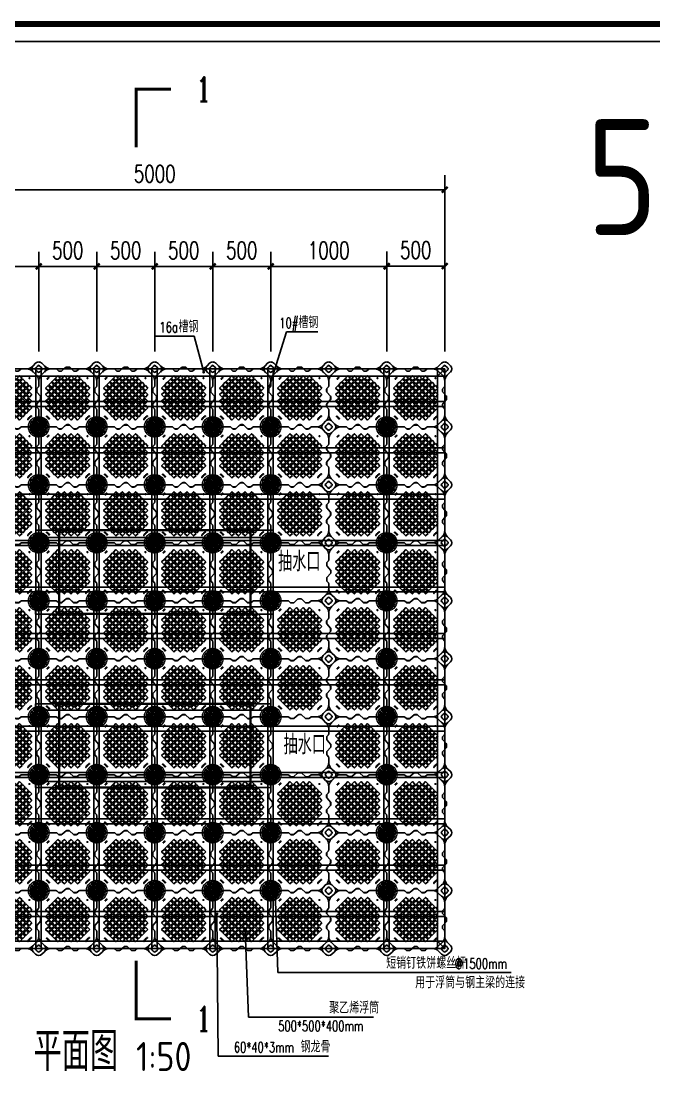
# Model space of a CAD drawing. Extents: x 120685 to 139536, y 100334 to 144511.
# Drawn here: x 124447 to 129902, y 135422 to 144511 of the extents above; entities that cross this region are included whole.
import ezdxf

# ---------------------------------------------------------------- set-up
doc = ezdxf.new("R2010")
doc.units = 0
doc.header["$LTSCALE"] = 1000
doc.header["$MEASUREMENT"] = 0
for name, color, linetype in [('DIM_LEAD', 3, 'Continuous'), ('DIM_SYMB', 3, 'Continuous'), ('PUB_DIM', 3, 'Continuous'), ('PUB_TEXT', 7, 'Continuous'), ('W-FLOAT_BOWL浮筒', 253, 'Continuous'), ('W-STEEL_FRAME钢架', 3, 'Continuous'), ('短销钉', 253, 'Continuous')]:
    doc.layers.add(name, color=color, linetype=linetype)
doc.styles.add('_TCH_DIM', font='SIMPLEX', dxfattribs={"bigfont": 'GBCBIG'})
doc.styles.add('_TCH_DIM_T3', font='SIMPLEX', dxfattribs={"width": 0.705882, "bigfont": 'GBCBIG'})
doc.styles.add('_TCH_LABEL', font='COMPLEX', dxfattribs={"bigfont": 'GBCBIG'})
doc.styles.get("Standard").update_dxf_attribs({"font": 'gbenor.shx', "bigfont": 'gbcbig.shx'})
doc.dimstyles.new('_TCH_ARCH&&50', dxfattribs={"dimtxt": 148.75, "dimasz": 50, "dimexe": 125, "dimexo": 150, "dimgap": 63.125, "dimtad": 1, "dimdec": 0, "dimzin": 0, "dimdsep": 46, "dimtxsty": '_TCH_DIM_T3', "dimblk": 'ARCHTICK', "dimcen": 0.09, "dimclrt": 7, "dimazin": 2, "dimtfac": 1, "dimtdec": 0, "dimtix": 1, "dimtmove": 2, "dimatfit": 3, "dimfxl": 0, "dimtolj": 1, "dimtzin": 0, "dimarcsym": 0})

# ---------------------------------------------------------------- blocks, each defined once
blk = doc.blocks.new('*U11')
at = {"layer": 'W-STEEL_FRAME钢架', "color": 1}
blk.add_lwpolyline([(-2497.7, -21.5), (2502.3, -21.5), (2502.3, 21.5), (-2497.7, 21.5)], close=True, dxfattribs=at)
blk = doc.blocks.new('*U12')
at = {"color": 0, "linetype": 'ByBlock', "lineweight": -2, "transparency": 16777216}
for p in [(0, 0), (0, -400), (0, -800), (0, -1200), (0, -1600), (0, -2000), (0, -2400), (0, -2800), (0, -3200), (0, -3600), (0, -4000), (0, -4400)]:
    blk.add_blockref('*U11', p, dxfattribs=at)
blk = doc.blocks.new('dsm2')
at = {"color": 251, "lineweight": 5}
for p, q in [((-77.5, 0.3), (-0.3, 77.5)), ((-76.4, -12.8), (12.8, 76.4)), ((-58.2, -51.2), (51.2, 58.2)), ((-51.2, -58.2), (58.2, 51.2)), ((-12.8, -76.4), (76.4, 12.8)), ((0.3, -77.5), (77.5, -0.3))]:
    blk.add_line(p, q, dxfattribs=at)
for centre, radius in [((0, 0), 89), ((-71.8, 14.5), 2.5), ((-65.4, 20.9), 2.5), ((-64, 32.2), 2.5), ((-59, 27.2), 2.5), ((-57.6, 38.5), 2.5), ((-56.2, -1.1), 2.5), ((-52.7, 33.6), 2.5), ((-51.3, 44.9), 2.5), ((-49.9, 5.3), 2.5), ((-46.3, 40), 2.5), ((-44.9, 51.3), 2.5), ((-44.9, 0.4), 2.5), ((-43.5, 11.7), 2.5), ((-40, 46.3), 2.5), ((-38.5, 57.6), 2.5), ((-38.5, 6.7), 2.5), ((-37.1, 18), 2.5), ((-33.6, 52.7), 2.5), ((-32.2, 64), 2.5), ((-32.2, 13.1), 2.5), ((-30.8, 24.4), 2.5), ((-27.2, 59), 2.5), ((-25.8, 19.4), 2.5), ((-24.4, 30.8), 2.5), ((-22.3, 3.2), 2.5), ((-20.9, 65.4), 2.5), ((-19.4, 25.8), 2.5), ((-18, 37.1), 2.5), ((-17.3, -1.8), 2.5), ((-15.9, 9.5), 2.5), ((-14.5, 71.8), 2.5), ((-13.1, 32.2), 2.5), ((-11.7, 43.5), 2.5), ((-11, 4.6), 2.5), ((-9.5, 15.9), 2.5), ((-6.7, 38.5), 2.5), ((-4.6, 11), 2.5), ((0, 45), 6), ((-3.2, 22.3), 2.5), ((1.1, 56.2), 2.5), ((1.8, 17.3), 2.5), ((3.2, 28.6), 2.5), ((6, 51.3), 2.5), ((7.4, 62.6), 2.5), ((8.1, 23.7), 2.5), ((9.5, 35), 2.5), ((12.4, 57.6), 2.5), ((13.8, 68.9), 2.5), ((14.5, 30.1), 2.5), ((15.9, 41.4), 2.5), ((17.3, 1.8), 2.5), ((18.7, 64), 2.5), ((20.9, 36.4), 2.5), ((22.3, 47.7), 2.5), ((23.7, 8.1), 2.5), ((27.2, 42.8), 2.5), ((28.6, 54.1), 2.5), ((28.6, 3.2), 2.5), ((30.1, 14.5), 2.5), ((33.6, 49.1), 2.5), ((35, 60.5), 2.5), ((35, 9.5), 2.5), ((36.4, 20.9), 2.5), ((40, 55.5), 2.5), ((41.4, 15.9), 2.5), ((42.8, 27.2), 2.5), ((44.9, -0.4), 2.5), ((47.7, 22.3), 2.5), ((49.1, 33.6), 2.5), ((51.3, 6), 2.5), ((54.1, 28.6), 2.5), ((55.5, 40), 2.5), ((56.2, 1.1), 2.5), ((57.6, 12.4), 2.5), ((60.5, 35), 2.5), ((62.6, 7.4), 2.5), ((64, 18.7), 2.5), ((68.9, 13.8), 2.5), ((-68.9, -13.8), 2.5), ((-64, -18.7), 2.5), ((-62.6, -7.4), 2.5), ((-60.5, -35), 2.5), ((-57.6, -12.4), 2.5), ((-55.5, -40), 2.5), ((-54.1, -28.6), 2.5), ((-51.3, -6), 2.5), ((-49.1, -33.6), 2.5), ((-47.7, -22.3), 2.5), ((-42.8, -27.2), 2.5), ((-41.4, -15.9), 2.5), ((-40, -55.5), 2.5), ((-36.4, -20.9), 2.5), ((-35, -9.5), 2.5), ((-35, -60.5), 2.5), ((-33.6, -49.1), 2.5), ((-30.1, -14.5), 2.5), ((-28.6, -3.2), 2.5), ((-28.6, -54.1), 2.5), ((-27.2, -42.8), 2.5), ((-23.7, -8.1), 2.5), ((-22.3, -47.7), 2.5), ((-20.9, -36.4), 2.5), ((-18.7, -64), 2.5), ((-15.9, -41.4), 2.5), ((-14.5, -30.1), 2.5), ((-13.8, -68.9), 2.5), ((-12.4, -57.6), 2.5), ((-9.5, -35), 2.5), ((-8.1, -23.7), 2.5), ((-7.4, -62.6), 2.5), ((-6, -51.3), 2.5), ((0, -45), 6), ((-3.2, -28.6), 2.5), ((-1.8, -17.3), 2.5), ((-1.1, -56.2), 2.5), ((3.2, -22.3), 2.5), ((4.6, -11), 2.5), ((6.7, -38.5), 2.5), ((9.5, -15.9), 2.5), ((11, -4.6), 2.5), ((11.7, -43.5), 2.5), ((13.1, -32.2), 2.5), ((14.5, -71.8), 2.5), ((15.9, -9.5), 2.5), ((18, -37.1), 2.5), ((19.4, -25.8), 2.5), ((20.9, -65.4), 2.5), ((22.3, -3.2), 2.5), ((24.4, -30.8), 2.5), ((25.8, -19.4), 2.5), ((27.2, -59), 2.5), ((30.8, -24.4), 2.5), ((32.2, -13.1), 2.5), ((32.2, -64), 2.5), ((33.6, -52.7), 2.5), ((37.1, -18), 2.5), ((38.5, -6.7), 2.5), ((38.5, -57.6), 2.5), ((40, -46.3), 2.5), ((43.5, -11.7), 2.5), ((44.9, -51.3), 2.5), ((46.3, -40), 2.5), ((49.9, -5.3), 2.5), ((51.3, -44.9), 2.5), ((52.7, -33.6), 2.5), ((57.6, -38.5), 2.5), ((59, -27.2), 2.5), ((64, -32.2), 2.5), ((65.4, -20.9), 2.5), ((71.8, -14.5), 2.5)]:
    blk.add_circle(centre, radius, dxfattribs=at)
for centre, radius, start, end in [((0, 0), 77.5, 90.20868, 179.79132), ((-5.3, 49.9), 2.5, 9.98859, 265.11194), ((0, 0), 77.5, 48.69907, 80.49593), ((0, 0), 77.5, 9.50407, 41.30093), ((0, 0), 77.5, 189.50407, 221.30093), ((0, 0), 77.5, 228.69907, 260.49593), ((0, 0), 77.5, 270.20868, 359.79132), ((5.3, -49.9), 2.5, 189.98859, 85.11194)]:
    blk.add_arc(centre, radius, start, end, dxfattribs=at)
blk = doc.blocks.new('ds')
at = {"color": 6}
blk.add_lwpolyline([(-6.5, -3.8), (0, -7.5), (6.5, -3.8), (6.5, 3.8), (0, 7.5), (-6.5, 3.8)], close=True, dxfattribs=at)
at = {"color": 5, "lineweight": -3}
blk.add_circle((0, 0), 9, dxfattribs=at)
at = {"lineweight": -3}
blk.add_circle((0, 0), 4, dxfattribs=at)
at = {"color": 251, "lineweight": 5, "rotation": 90}
blk.add_blockref('dsm2', (0, 0), dxfattribs=at)
blk = doc.blocks.new('*U29')
at = {"layer": '短销钉'}
blk.add_blockref('ds', (0, 0), dxfattribs=at)
blk = doc.blocks.new('*U30')
at = {"color": 0, "linetype": 'ByBlock', "lineweight": -2, "transparency": 16777216}
for p in [(0, 0), (1000, 0), (2000, 0), (3000, 0), (4000, 0), (0, -500), (1000, -500), (2000, -500), (3000, -500), (4000, -500), (0, -1000), (1000, -1000), (2000, -1000), (3000, -1000), (4000, -1000), (0, -1500), (1000, -1500), (2000, -1500), (3000, -1500), (4000, -1500), (0, -2000), (1000, -2000), (2000, -2000), (3000, -2000), (4000, -2000), (0, -2500), (1000, -2500), (2000, -2500), (3000, -2500), (4000, -2500), (0, -3000), (1000, -3000), (2000, -3000), (3000, -3000), (4000, -3000), (0, -3500), (1000, -3500), (2000, -3500), (3000, -3500), (4000, -3500), (0, -4000), (1000, -4000), (2000, -4000), (3000, -4000), (4000, -4000)]:
    blk.add_blockref('*U29', p, dxfattribs=at)
blk = doc.blocks.new('旗华浮筒')
at = {"layer": 'W-FLOAT_BOWL浮筒'}
for p, q in [((-548.8, 526.9), (-526.9, 548.8)), ((-473.2, 548.8), (-444.8, 520.5)), ((-26.8, 548.8), (-55.2, 520.5)), ((26.9, 548.8), (48.8, 526.9)), ((-548.8, 473.2), (-520.5, 444.8)), ((-479.5, 444.8), (-444.8, 479.5)), ((-395.4, 500), (-351.5, 500)), ((-332.9, 513.4), (-344.7, 502.6)), ((-303.9, 516), (-326.1, 516)), ((-297.1, 513.4), (-264.4, 483.6)), ((-257.6, 481), (-242.4, 481)), ((-202.9, 513.4), (-235.6, 483.6)), ((-196.1, 516), (-173.9, 516)), ((-167.1, 513.4), (-155.3, 502.6)), ((-148.5, 500), (-104.7, 500)), ((-20.5, 444.8), (-55.2, 479.5)), ((48.8, 473.2), (20.5, 444.8)), ((-500, 351.5), (-500, 395.4)), ((0, 351.3), (0, 395.4)), ((-516, 303.9), (-516, 326.1)), ((-513.4, 332.9), (-502.6, 344.7)), ((-513.4, 297.1), (-483.6, 264.4)), ((-19, 307.4), (-19, 322.6)), ((-16.4, 329.4), (-2.6, 344.5)), ((-16.4, 300.6), (13.4, 267.9)), ((-516, 196.1), (-516, 173.9)), ((-513.4, 202.9), (-483.6, 235.6)), ((-481, 242.4), (-481, 257.6)), ((-19, 192.6), (-19, 177.4)), ((-16.4, 199.4), (13.4, 232.1)), ((16, 238.9), (16, 261.1)), ((-513.4, 167.1), (-502.6, 155.3)), ((-500, 104.7), (-500, 148.5)), ((-16.4, 170.6), (-2.6, 155.5)), ((0, 104.7), (0, 148.7)), ((-548.8, 26.8), (-520.5, 55.2)), ((-444.8, 20.5), (-479.5, 55.2)), ((-395.4, 0), (-351.3, 0)), ((-329.4, 16.4), (-344.5, 2.6)), ((-307.4, 19), (-322.6, 19)), ((-300.6, 16.4), (-267.9, -13.4)), ((-199.4, 16.4), (-232.1, -13.4)), ((-192.6, 19), (-177.4, 19)), ((-170.6, 16.4), (-155.5, 2.6)), ((-148.7, 0), (-104.7, 0)), ((-55.2, 20.5), (-20.5, 55.2)), ((48.8, 26.8), (20.5, 55.2)), ((-526.9, -48.8), (-548.8, -26.9)), ((-473.2, -48.8), (-444.8, -20.5)), ((-261.1, -16), (-238.9, -16)), ((-26.8, -48.8), (-55.2, -20.5)), ((48.8, -26.9), (26.9, -48.8))]:
    blk.add_line(p, q, dxfattribs=at)
for points in [[(-391.4, 341.9), (-370.2, 363.1), (-391.4, 384.4), (-412.6, 363.1)], [(-363.1, 370.2), (-341.9, 391.4), (-363.1, 412.6), (-384.4, 391.4)], [(-334.9, 398.5), (-313.6, 419.7), (-334.9, 440.9), (-356.1, 419.7)], [(-334.9, 341.9), (-313.6, 363.1), (-334.9, 384.4), (-356.1, 363.1)], [(-306.6, 370.2), (-285.4, 391.4), (-306.6, 412.6), (-327.8, 391.4)], [(-278.3, 398.5), (-257.1, 419.7), (-278.3, 440.9), (-299.5, 419.7)], [(-278.3, 341.9), (-257.1, 363.1), (-278.3, 384.4), (-299.5, 363.1)], [(-250, 370.2), (-228.8, 391.4), (-250, 412.6), (-271.2, 391.4)], [(-221.7, 398.5), (-200.5, 419.7), (-221.7, 440.9), (-242.9, 419.7)], [(-221.7, 341.9), (-200.5, 363.1), (-221.7, 384.4), (-242.9, 363.1)], [(-193.4, 370.2), (-172.2, 391.4), (-193.4, 412.6), (-214.6, 391.4)], [(-165.1, 398.5), (-143.9, 419.7), (-165.1, 440.9), (-186.4, 419.7)], [(-165.1, 341.9), (-143.9, 363.1), (-165.1, 384.4), (-186.4, 363.1)], [(-136.9, 370.2), (-115.6, 391.4), (-136.9, 412.6), (-158.1, 391.4)], [(-108.6, 341.9), (-87.4, 363.1), (-108.6, 384.4), (-129.8, 363.1)], [(-419.7, 313.6), (-398.5, 334.9), (-419.7, 356.1), (-440.9, 334.9)], [(-419.7, 257.1), (-398.5, 278.3), (-419.7, 299.5), (-440.9, 278.3)], [(-391.4, 285.4), (-370.2, 306.6), (-391.4, 327.8), (-412.6, 306.6)], [(-363.1, 313.6), (-341.9, 334.9), (-363.1, 356.1), (-384.4, 334.9)], [(-363.1, 257.1), (-341.9, 278.3), (-363.1, 299.5), (-384.4, 278.3)], [(-334.9, 285.4), (-313.6, 306.6), (-334.9, 327.8), (-356.1, 306.6)], [(-306.6, 313.6), (-285.4, 334.9), (-306.6, 356.1), (-327.8, 334.9)], [(-306.6, 257.1), (-285.4, 278.3), (-306.6, 299.5), (-327.8, 278.3)], [(-278.3, 285.4), (-257.1, 306.6), (-278.3, 327.8), (-299.5, 306.6)], [(-250, 313.6), (-228.8, 334.9), (-250, 356.1), (-271.2, 334.9)], [(-250, 257.1), (-228.8, 278.3), (-250, 299.5), (-271.2, 278.3)], [(-221.7, 285.4), (-200.5, 306.6), (-221.7, 327.8), (-242.9, 306.6)], [(-193.4, 313.6), (-172.2, 334.9), (-193.4, 356.1), (-214.6, 334.9)], [(-193.4, 257.1), (-172.2, 278.3), (-193.4, 299.5), (-214.6, 278.3)], [(-165.1, 285.4), (-143.9, 306.6), (-165.1, 327.8), (-186.4, 306.6)], [(-136.9, 313.6), (-115.6, 334.9), (-136.9, 356.1), (-158.1, 334.9)], [(-136.9, 257.1), (-115.6, 278.3), (-136.9, 299.5), (-158.1, 278.3)], [(-108.6, 285.4), (-87.4, 306.6), (-108.6, 327.8), (-129.8, 306.6)], [(-80.3, 313.6), (-59.1, 334.9), (-80.3, 356.1), (-101.5, 334.9)], [(-80.3, 257.1), (-59.1, 278.3), (-80.3, 299.5), (-101.5, 278.3)], [(-419.7, 200.5), (-398.5, 221.7), (-419.7, 242.9), (-440.9, 221.7)], [(-419.7, 143.9), (-398.5, 165.1), (-419.7, 186.4), (-440.9, 165.1)], [(-391.4, 228.8), (-370.2, 250), (-391.4, 271.2), (-412.6, 250)], [(-391.4, 172.2), (-370.2, 193.4), (-391.4, 214.6), (-412.6, 193.4)], [(-363.1, 200.5), (-341.9, 221.7), (-363.1, 242.9), (-384.4, 221.7)], [(-363.1, 143.9), (-341.9, 165.1), (-363.1, 186.4), (-384.4, 165.1)], [(-334.9, 228.8), (-313.6, 250), (-334.9, 271.2), (-356.1, 250)], [(-334.9, 172.2), (-313.6, 193.4), (-334.9, 214.6), (-356.1, 193.4)], [(-306.6, 200.5), (-285.4, 221.7), (-306.6, 242.9), (-327.8, 221.7)], [(-306.6, 143.9), (-285.4, 165.1), (-306.6, 186.4), (-327.8, 165.1)], [(-278.3, 228.8), (-257.1, 250), (-278.3, 271.2), (-299.5, 250)], [(-278.3, 172.2), (-257.1, 193.4), (-278.3, 214.6), (-299.5, 193.4)], [(-250, 200.5), (-228.8, 221.7), (-250, 242.9), (-271.2, 221.7)], [(-250, 143.9), (-228.8, 165.1), (-250, 186.4), (-271.2, 165.1)], [(-221.7, 228.8), (-200.5, 250), (-221.7, 271.2), (-242.9, 250)], [(-221.7, 172.2), (-200.5, 193.4), (-221.7, 214.6), (-242.9, 193.4)], [(-193.4, 200.5), (-172.2, 221.7), (-193.4, 242.9), (-214.6, 221.7)], [(-193.4, 143.9), (-172.2, 165.1), (-193.4, 186.4), (-214.6, 165.1)], [(-165.1, 228.8), (-143.9, 250), (-165.1, 271.2), (-186.4, 250)], [(-165.1, 172.2), (-143.9, 193.4), (-165.1, 214.6), (-186.4, 193.4)], [(-136.9, 200.5), (-115.6, 221.7), (-136.9, 242.9), (-158.1, 221.7)], [(-136.9, 143.9), (-115.6, 165.1), (-136.9, 186.4), (-158.1, 165.1)], [(-108.6, 228.8), (-87.4, 250), (-108.6, 271.2), (-129.8, 250)], [(-108.6, 172.2), (-87.4, 193.4), (-108.6, 214.6), (-129.8, 193.4)], [(-80.3, 200.5), (-59.1, 221.7), (-80.3, 242.9), (-101.5, 221.7)], [(-80.3, 143.9), (-59.1, 165.1), (-80.3, 186.4), (-101.5, 165.1)], [(-391.4, 115.6), (-370.2, 136.9), (-391.4, 158.1), (-412.6, 136.9)], [(-363.1, 87.4), (-341.9, 108.6), (-363.1, 129.8), (-384.4, 108.6)], [(-334.9, 115.6), (-313.6, 136.9), (-334.9, 158.1), (-356.1, 136.9)], [(-334.9, 59.1), (-313.6, 80.3), (-334.9, 101.5), (-356.1, 80.3)], [(-306.6, 87.4), (-285.4, 108.6), (-306.6, 129.8), (-327.8, 108.6)], [(-278.3, 115.6), (-257.1, 136.9), (-278.3, 158.1), (-299.5, 136.9)], [(-278.3, 59.1), (-257.1, 80.3), (-278.3, 101.5), (-299.5, 80.3)], [(-250, 87.4), (-228.8, 108.6), (-250, 129.8), (-271.2, 108.6)], [(-221.7, 115.6), (-200.5, 136.9), (-221.7, 158.1), (-242.9, 136.9)], [(-221.7, 59.1), (-200.5, 80.3), (-221.7, 101.5), (-242.9, 80.3)], [(-193.4, 87.4), (-172.2, 108.6), (-193.4, 129.8), (-214.6, 108.6)], [(-165.1, 115.6), (-143.9, 136.9), (-165.1, 158.1), (-186.4, 136.9)], [(-165.1, 59.1), (-143.9, 80.3), (-165.1, 101.5), (-186.4, 80.3)], [(-136.9, 87.4), (-115.6, 108.6), (-136.9, 129.8), (-158.1, 108.6)], [(-108.6, 115.6), (-87.4, 136.9), (-108.6, 158.1), (-129.8, 136.9)]]:
    blk.add_lwpolyline(points, close=True, dxfattribs=at)
for centre in [(-429.4, 411), (-419.7, 419.7), (-411, 429.4), (-84.8, 424.4), (-75.6, 415.2), (-434.7, 92.9), (-424.4, 84.8), (-415.2, 75.6), (-407.1, 65.3), (-80.3, 80.3)]:
    blk.add_circle(centre, 3.5, dxfattribs=at)
for centre, radius, start, end in [((-500, 522), 38, 45, 135), ((0, 522), 38, 45, 135), ((-522, 500), 38, 135, 225), ((-524, 500), 7, 90, 270), ((-500, 500), 25, 106.2602, 163.7398), ((-500, 500), 25, 196.2602, 253.7398), ((-500, 524), 7, 0, 180), ((-500, 476), 7, 180, 0), ((-500, 500), 25, 16.2602, 73.7398), ((-500, 500), 25, 286.2602, 343.7398), ((-476, 500), 7, 270, 90), ((-395.3, 570), 70, 225, 270), ((-395.3, 430), 70, 90, 135), ((-351.5, 510), 10, 270, 312.27369), ((-326.1, 506), 10, 90, 132.27369), ((-303.9, 506), 10, 47.72631, 90), ((-257.6, 491), 10, 227.72631, 270), ((-242.4, 491), 10, 270, 312.27369), ((-196.1, 506), 10, 90, 132.27369), ((-173.9, 506), 10, 47.72631, 90), ((-148.5, 510), 10, 227.72631, 270), ((-104.7, 570), 70, 270, 315), ((-104.7, 430), 70, 45, 90), ((-24, 500), 7, 90, 270), ((0, 500), 25, 106.2602, 163.7398), ((0, 500), 25, 196.2602, 253.7398), ((0, 524), 7, 0, 180), ((0, 476), 7, 180, 0), ((0, 500), 25, 16.2602, 73.7398), ((0, 500), 25, 286.2602, 343.7398), ((24, 500), 7, 270, 90), ((22, 500), 38, 315, 45), ((-570, 395.3), 70, 0, 45), ((-430, 395.3), 70, 135, 180), ((-70, 395.3), 70, 0, 45), ((70, 395.3), 70, 135, 180), ((-506, 326.1), 10, 137.72631, 180), ((-506, 303.9), 10, 180, 222.27369), ((-510, 351.5), 10, 317.72631, 0), ((-9, 322.6), 10, 137.72631, 180), ((-9, 307.4), 10, 180, 222.27369), ((-10, 351.3), 10, 317.72631, 0), ((-506, 196.1), 10, 137.72631, 180), ((-491, 257.6), 10, 0, 42.27369), ((-491, 242.4), 10, 317.72631, 0), ((-9, 192.6), 10, 137.72631, 180), ((6, 261.1), 10, 0, 42.27369), ((6, 238.9), 10, 317.72631, 0), ((-570, 104.7), 70, 315, 0), ((-506, 173.9), 10, 180, 222.27369), ((-510, 148.5), 10, 0, 42.27369), ((-430, 104.7), 70, 180, 225), ((-70, 104.7), 70, 315, 0), ((-9, 177.4), 10, 180, 222.27369), ((-10, 148.7), 10, 0, 42.27369), ((70, 104.7), 70, 180, 225), ((-522, 0), 38, 135, 225), ((-524, 0), 7, 90, 270), ((-500, 0), 25, 106.2602, 163.7398), ((-500, 24), 7, 0, 180), ((-500, 0), 25, 16.2602, 73.7398), ((-476, 0), 7, 270, 90), ((-395.3, 70), 70, 225, 270), ((-395.3, -70), 70, 90, 135), ((-351.3, 10), 10, 270, 312.27369), ((-322.6, 9), 10, 90, 132.27369), ((-307.4, 9), 10, 47.72631, 90), ((-192.6, 9), 10, 90, 132.27369), ((-177.4, 9), 10, 47.72631, 90), ((-148.7, 10), 10, 227.72631, 270), ((-104.7, 70), 70, 270, 315), ((-104.7, -70), 70, 45, 90), ((-24, 0), 7, 90, 270), ((0, 0), 25, 106.2602, 163.7398), ((0, 24), 7, 0, 180), ((0, 0), 25, 16.2602, 73.7398), ((24, 0), 7, 270, 90), ((22, 0), 38, 315, 45), ((-500, -22), 38, 225, 315), ((-500, 0), 25, 196.2602, 253.7398), ((-500, -24), 7, 180, 0), ((-500, 0), 25, 286.2602, 343.7398), ((-261.1, -6), 10, 227.72631, 270), ((-238.9, -6), 10, 270, 312.27369), ((0, -22), 38, 225, 315), ((0, 0), 25, 196.2602, 253.7398), ((0, -24), 7, 180, 0), ((0, 0), 25, 286.2602, 343.7398)]:
    blk.add_arc(centre, radius, start, end, dxfattribs=at)
blk = doc.blocks.new('*U41')
at = {"layer": '短销钉'}
blk.add_blockref('ds', (0, 0), dxfattribs=at)
blk = doc.blocks.new('*U42')
at = {"color": 0, "linetype": 'ByBlock', "lineweight": -2, "transparency": 16777216}
for p in [(0, 0), (1000, 0), (0, -500), (1000, -500), (0, -1000), (1000, -1000), (0, -1500), (1000, -1500), (0, -2000), (1000, -2000), (0, -2500), (1000, -2500), (0, -3000), (1000, -3000), (0, -3500), (1000, -3500), (0, -4000), (1000, -4000)]:
    blk.add_blockref('*U41', p, dxfattribs=at)
blk = doc.blocks.new('_ArchTick')
at = {"color": 0, "linetype": 'ByBlock', "const_width": 0.4}
blk.add_lwpolyline([(-0.5, -0.5), (0.5, 0.5)], dxfattribs=at)
blk = doc.blocks.new('*D55')
at = {"layer": 'Defpoints', "color": 0, "transparency": 16777216}
for p in [(124599, 142395.6), (123599, 141511.3), (124599, 141511.3)]:
    blk.add_point(p, dxfattribs=at)
at = {"layer": 'PUB_DIM', "color": 0, "lineweight": -2, "transparency": 16777216}
for p, q in [((123599, 141661.3), (123599, 142520.6)), ((124599, 141661.3), (124599, 142520.6)), ((123599, 142395.6), (124599, 142395.6))]:
    blk.add_line(p, q, dxfattribs=at)
at = {"layer": 'PUB_DIM', "color": 0, "lineweight": -2, "transparency": 16777216, "xscale": 50, "yscale": 50, "zscale": 50, "rotation": 180}
blk.add_blockref('_ArchTick', (123599, 142395.6), dxfattribs=at)
at = {"layer": 'PUB_DIM', "color": 0, "lineweight": -2, "transparency": 16777216, "xscale": 50, "yscale": 50, "zscale": 50}
blk.add_blockref('_ArchTick', (124599, 142395.6), dxfattribs=at)
at = {"layer": 'PUB_DIM', "color": 7, "transparency": 16777216, "insert": (124099, 142533.1), "char_height": 148.75, "attachment_point": 5, "style": '_TCH_DIM_T3'}
blk.add_mtext('\\A1;1000', dxfattribs=at)
blk = doc.blocks.new('*D56')
at = {"layer": 'Defpoints', "color": 0, "transparency": 16777216}
for p in [(125099, 142395.6), (124599, 141511.3), (125099, 141511.3)]:
    blk.add_point(p, dxfattribs=at)
at = {"layer": 'PUB_DIM', "color": 0, "lineweight": -2, "transparency": 16777216}
for p, q in [((124599, 141661.3), (124599, 142520.6)), ((125099, 141661.3), (125099, 142520.6)), ((124599, 142395.6), (125099, 142395.6))]:
    blk.add_line(p, q, dxfattribs=at)
at = {"layer": 'PUB_DIM', "color": 0, "lineweight": -2, "transparency": 16777216, "xscale": 50, "yscale": 50, "zscale": 50, "rotation": 180}
blk.add_blockref('_ArchTick', (124599, 142395.6), dxfattribs=at)
at = {"layer": 'PUB_DIM', "color": 0, "lineweight": -2, "transparency": 16777216, "xscale": 50, "yscale": 50, "zscale": 50}
blk.add_blockref('_ArchTick', (125099, 142395.6), dxfattribs=at)
at = {"layer": 'PUB_DIM', "color": 7, "transparency": 16777216, "insert": (124849, 142533.1), "char_height": 148.75, "attachment_point": 5, "style": '_TCH_DIM_T3'}
blk.add_mtext('\\A1;500', dxfattribs=at)
blk = doc.blocks.new('*D57')
at = {"layer": 'Defpoints', "color": 0, "transparency": 16777216}
for p in [(125599, 142395.6), (125099, 141511.3), (125599, 141511.3)]:
    blk.add_point(p, dxfattribs=at)
at = {"layer": 'PUB_DIM', "color": 0, "lineweight": -2, "transparency": 16777216}
for p, q in [((125099, 141661.3), (125099, 142520.6)), ((125599, 141661.3), (125599, 142520.6)), ((125099, 142395.6), (125599, 142395.6))]:
    blk.add_line(p, q, dxfattribs=at)
at = {"layer": 'PUB_DIM', "color": 0, "lineweight": -2, "transparency": 16777216, "xscale": 50, "yscale": 50, "zscale": 50, "rotation": 180}
blk.add_blockref('_ArchTick', (125099, 142395.6), dxfattribs=at)
at = {"layer": 'PUB_DIM', "color": 0, "lineweight": -2, "transparency": 16777216, "xscale": 50, "yscale": 50, "zscale": 50}
blk.add_blockref('_ArchTick', (125599, 142395.6), dxfattribs=at)
at = {"layer": 'PUB_DIM', "color": 7, "transparency": 16777216, "insert": (125349, 142533.1), "char_height": 148.75, "attachment_point": 5, "style": '_TCH_DIM_T3'}
blk.add_mtext('\\A1;500', dxfattribs=at)
blk = doc.blocks.new('*D58')
at = {"layer": 'Defpoints', "color": 0, "transparency": 16777216}
for p in [(126099, 142395.6), (125599, 141511.3), (126099, 141511.3)]:
    blk.add_point(p, dxfattribs=at)
at = {"layer": 'PUB_DIM', "color": 0, "lineweight": -2, "transparency": 16777216}
for p, q in [((125599, 141661.3), (125599, 142520.6)), ((126099, 141661.3), (126099, 142520.6)), ((125599, 142395.6), (126099, 142395.6))]:
    blk.add_line(p, q, dxfattribs=at)
at = {"layer": 'PUB_DIM', "color": 0, "lineweight": -2, "transparency": 16777216, "xscale": 50, "yscale": 50, "zscale": 50, "rotation": 180}
blk.add_blockref('_ArchTick', (125599, 142395.6), dxfattribs=at)
at = {"layer": 'PUB_DIM', "color": 0, "lineweight": -2, "transparency": 16777216, "xscale": 50, "yscale": 50, "zscale": 50}
blk.add_blockref('_ArchTick', (126099, 142395.6), dxfattribs=at)
at = {"layer": 'PUB_DIM', "color": 7, "transparency": 16777216, "insert": (125849, 142533.1), "char_height": 148.75, "attachment_point": 5, "style": '_TCH_DIM_T3'}
blk.add_mtext('\\A1;500', dxfattribs=at)
blk = doc.blocks.new('*D59')
at = {"layer": 'Defpoints', "color": 0, "transparency": 16777216}
for p in [(126599, 142395.6), (126099, 141511.3), (126599, 141511.3)]:
    blk.add_point(p, dxfattribs=at)
at = {"layer": 'PUB_DIM', "color": 0, "lineweight": -2, "transparency": 16777216}
for p, q in [((126099, 141661.3), (126099, 142520.6)), ((126599, 141661.3), (126599, 142520.6)), ((126099, 142395.6), (126599, 142395.6))]:
    blk.add_line(p, q, dxfattribs=at)
at = {"layer": 'PUB_DIM', "color": 0, "lineweight": -2, "transparency": 16777216, "xscale": 50, "yscale": 50, "zscale": 50, "rotation": 180}
blk.add_blockref('_ArchTick', (126099, 142395.6), dxfattribs=at)
at = {"layer": 'PUB_DIM', "color": 0, "lineweight": -2, "transparency": 16777216, "xscale": 50, "yscale": 50, "zscale": 50}
blk.add_blockref('_ArchTick', (126599, 142395.6), dxfattribs=at)
at = {"layer": 'PUB_DIM', "color": 7, "transparency": 16777216, "insert": (126349, 142533.1), "char_height": 148.75, "attachment_point": 5, "style": '_TCH_DIM_T3'}
blk.add_mtext('\\A1;500', dxfattribs=at)
blk = doc.blocks.new('*D60')
at = {"layer": 'Defpoints', "color": 0, "transparency": 16777216}
for p in [(127599, 142395.6), (126599, 141511.3), (127599, 141511.3)]:
    blk.add_point(p, dxfattribs=at)
at = {"layer": 'PUB_DIM', "color": 0, "lineweight": -2, "transparency": 16777216}
for p, q in [((126599, 141661.3), (126599, 142520.6)), ((127599, 141661.3), (127599, 142520.6)), ((126599, 142395.6), (127599, 142395.6))]:
    blk.add_line(p, q, dxfattribs=at)
at = {"layer": 'PUB_DIM', "color": 0, "lineweight": -2, "transparency": 16777216, "xscale": 50, "yscale": 50, "zscale": 50, "rotation": 180}
blk.add_blockref('_ArchTick', (126599, 142395.6), dxfattribs=at)
at = {"layer": 'PUB_DIM', "color": 0, "lineweight": -2, "transparency": 16777216, "xscale": 50, "yscale": 50, "zscale": 50}
blk.add_blockref('_ArchTick', (127599, 142395.6), dxfattribs=at)
at = {"layer": 'PUB_DIM', "color": 7, "transparency": 16777216, "insert": (127099, 142533.1), "char_height": 148.75, "attachment_point": 5, "style": '_TCH_DIM_T3'}
blk.add_mtext('\\A1;1000', dxfattribs=at)
blk = doc.blocks.new('*D97')
at = {"layer": 'Defpoints', "color": 0, "transparency": 16777216}
for p in [(128099, 142398.2), (127599, 141511.3), (128099, 141511.3)]:
    blk.add_point(p, dxfattribs=at)
at = {"layer": 'PUB_DIM', "color": 0, "lineweight": -2, "transparency": 16777216}
for p, q in [((127599, 141661.3), (127599, 142523.2)), ((128099, 141661.3), (128099, 142523.2)), ((127599, 142398.2), (128099, 142398.2))]:
    blk.add_line(p, q, dxfattribs=at)
at = {"layer": 'PUB_DIM', "color": 0, "lineweight": -2, "transparency": 16777216, "xscale": 50, "yscale": 50, "zscale": 50, "rotation": 180}
blk.add_blockref('_ArchTick', (127599, 142398.2), dxfattribs=at)
at = {"layer": 'PUB_DIM', "color": 0, "lineweight": -2, "transparency": 16777216, "xscale": 50, "yscale": 50, "zscale": 50}
blk.add_blockref('_ArchTick', (128099, 142398.2), dxfattribs=at)
at = {"layer": 'PUB_DIM', "color": 7, "transparency": 16777216, "insert": (127849, 142535.7), "char_height": 148.75, "attachment_point": 5, "style": '_TCH_DIM_T3'}
blk.add_mtext('\\A1;500', dxfattribs=at)
blk = doc.blocks.new('*D145')
at = {"layer": 'Defpoints', "color": 0, "transparency": 16777216}
for p in [(128099, 143056), (123099, 141511.3), (128099, 141511.2)]:
    blk.add_point(p, dxfattribs=at)
at = {"layer": 'PUB_DIM', "color": 0, "lineweight": -2, "transparency": 16777216}
for p, q in [((123099, 141661.3), (123099, 143181.1)), ((128099, 141661.2), (128099, 143181)), ((123099, 143056.1), (128099, 143056))]:
    blk.add_line(p, q, dxfattribs=at)
at = {"layer": 'PUB_DIM', "color": 0, "lineweight": -2, "transparency": 16777216, "xscale": 50, "yscale": 50, "zscale": 50}
for p, rotation in [((123099, 143056.1), 179.9981873494583), ((128099, 143056), 359.9981873494583)]:
    blk.add_blockref('_ArchTick', p, dxfattribs=dict(at, rotation=rotation))
at = {"layer": 'PUB_DIM', "color": 7, "transparency": 16777216, "insert": (125599, 143193.6), "char_height": 148.75, "attachment_point": 5, "rotation": 359.99819, "style": '_TCH_DIM_T3'}
blk.add_mtext('\\A1;5000', dxfattribs=at)

msp = doc.modelspace()

# ---------------------------------------------------------------- linework, layer by layer
for points, const_width in [([(120709.8, 144486), (139510.9, 144486), (139510.9, 129730.3), (120709.8, 129730.3)], 50), ([(124774, 139400.2), (126424, 139400.2), (126424, 140121.2), (124774, 140121.2)], 20), ([(124774, 138622.3), (126424, 138622.3), (126424, 137901.3), (124774, 137901.3)], 20)]:
    msp.add_lwpolyline(points, close=True, dxfattribs=dict(const_width=const_width))
msp.add_lwpolyline([(120859.8, 144336), (139360.9, 144336), (139360.9, 129880.3), (120859.8, 129880.3)], close=True)
at = {"color": 3}
for points in [[(123099, 141448), (128099, 141448), (128099, 141511.2), (123099, 141511.2)], [(128035.8, 141511), (128035.8, 136511), (128099, 136511), (128099, 141511)], [(124572.6, 140057.6), (126620.6, 140057.6), (126620.6, 140120.8), (124572.6, 140120.8)], [(124572, 139395.2), (126620, 139395.2), (126620, 139458.3), (124572, 139458.3)], [(124572, 138622.1), (126599, 138622.1), (126599, 138569), (124572, 138569)], [(124572, 137953.9), (126599, 137953.9), (126599, 137900.8), (124572, 137900.8)], [(123099, 136511.2), (128099, 136511.2), (128099, 136574.3), (123099, 136574.3)]]:
    msp.add_lwpolyline(points, close=True, dxfattribs=at)
at = {"color": 172}
for points in [[(124572.6, 136511.2), (124620.6, 136511.2), (124620.6, 141511.2), (124572.6, 141511.2)], [(125072.6, 136511.2), (125120.6, 136511.2), (125120.6, 141511.2), (125072.6, 141511.2)], [(125572.6, 136511.2), (125620.6, 136511.2), (125620.6, 141511.2), (125572.6, 141511.2)], [(126072.6, 136511.2), (126120.6, 136511.2), (126120.6, 141511.2), (126072.6, 141511.2)], [(126572.6, 136511.2), (126620.6, 136511.2), (126620.6, 141511.2), (126572.6, 141511.2)], [(127572.6, 136511.2), (127620.6, 136511.2), (127620.6, 141511.2), (127572.6, 141511.2)]]:
    msp.add_lwpolyline(points, close=True, dxfattribs=at)
at = {"color": 3}
for points in [[(128099, 141511.3), (128035.8, 141448)], [(128099, 136511.3), (128035.8, 136574.3)]]:
    msp.add_lwpolyline(points, dxfattribs=at)
at = {"layer": 'DIM_LEAD', "color": 0}
for p, q in [((125938.8, 141794.7), (125608, 141794.7)), ((126021.1, 141483.1), (125938.8, 141794.7)), ((126589, 141362.8), (126735.8, 141831.5)), ((126735.8, 141831.5), (127005.9, 141831.5))]:
    msp.add_line(p, q, dxfattribs=at)
at = {"layer": 'DIM_LEAD'}
for p, q in [((126638.2, 137011.3), (126659.9, 136305.8)), ((126135.7, 136810.8), (126146.1, 135584.3)), ((126377.2, 136669.4), (126406.7, 135920)), ((126659.9, 136305.8), (128671.9, 136305.8)), ((126406.7, 135920), (127486.3, 135920)), ((126146.1, 135584.3), (127096, 135584.3))]:
    msp.add_line(p, q, dxfattribs=at)
at = {"layer": 'DIM_LEAD', "color": 0, "const_width": 12}
for points in [[(126022.6, 141477.3, 1), (126019.6, 141488.9, 1)], [(126587.2, 141357.1, 1), (126590.8, 141368.5, 1)]]:
    msp.add_lwpolyline(points, format="xyb", close=True, dxfattribs=at)
at = {"layer": 'DIM_LEAD', "const_width": 12}
for points in [[(126638.1, 137017.3, 1), (126638.4, 137005.3, 1)], [(126135.6, 136816.8, 1), (126135.7, 136804.8, 1)], [(126377, 136675.4, 1), (126377.5, 136663.4, 1)]]:
    msp.add_lwpolyline(points, format="xyb", close=True, dxfattribs=at)
at = {"layer": 'DIM_SYMB', "const_width": 25}
for points in [[(125438.2, 143423.5), (125438.2, 143923.5), (125738.2, 143923.5)], [(125738.2, 135906.6), (125438.2, 135906.6), (125438.2, 136406.6)]]:
    msp.add_lwpolyline(points, dxfattribs=at)

# ---------------------------------------------------------------- block references
for name, p in [('*U12', (125596.7, 141208.6)), ('*U30', (123599, 141011.3)), ('*U42', (125099, 141011.3))]:
    msp.add_blockref(name, p)
at = {"layer": 'W-FLOAT_BOWL浮筒', "rotation": 90}
for p in [(124599, 141511.3), (125099, 141511.3), (125599, 141511.3), (126099, 141511.3), (126599, 141511.3), (127099, 141511.3), (127599, 141511.3), (128099, 141511.3), (124599, 141011.3), (125099, 141011.3), (125599, 141011.3), (126099, 141011.3), (126599, 141011.3), (127099, 141011.3), (127599, 141011.3), (128099, 141011.3), (124599, 140511.3), (125099, 140511.3), (125599, 140511.3), (126099, 140511.3), (126599, 140511.3), (127099, 140511.3), (127599, 140511.3), (128099, 140511.3), (124599, 140011.3), (125099, 140011.3), (125599, 140011.3), (126099, 140011.3), (126599, 140011.3), (127599, 140011.3), (128099, 140011.3), (124599, 139511.3), (125099, 139511.3), (125599, 139511.3), (126099, 139511.3), (126599, 139511.3), (127099, 139511.3), (127599, 139511.3), (128099, 139511.3), (124599, 139011.3), (125099, 139011.3), (125599, 139011.3), (126099, 139011.3), (126599, 139011.3), (127099, 139011.3), (127599, 139011.3), (128099, 139011.3), (124599, 138511.3), (125099, 138511.3), (125599, 138511.3), (126099, 138511.3), (126599, 138511.3), (127599, 138511.3), (128099, 138511.3), (124599, 138011.3), (125099, 138011.3), (125599, 138011.3), (126099, 138011.3), (126599, 138011.3), (127099, 138011.3), (127599, 138011.3), (128099, 138011.3), (124599, 137511.3), (125099, 137511.3), (125599, 137511.3), (126099, 137511.3), (126599, 137511.3), (127099, 137511.3), (127599, 137511.3), (128099, 137511.3), (124599, 137011.3), (125099, 137011.3), (125599, 137011.3), (126099, 137011.3), (126599, 137011.3), (127099, 137011.3), (127599, 137011.3), (128099, 137011.3)]:
    msp.add_blockref('旗华浮筒', p, dxfattribs=at)

# ---------------------------------------------------------------- texts
at = {"layer": 'PUB_TEXT', "color": 7, "width": 0.705882}
for s, height, style, p in [('1', 212.5, '_TCH_LABEL', (125956, 143817.2)), ('16a', 89.25, '_TCH_DIM', (125639.5, 141826.2)), ('10#', 89.25, '_TCH_DIM', (126672.1, 141863)), ('@1500mm', 89.25, '_TCH_DIM', (128184.4, 136337.3)), ('1', 212.5, '_TCH_LABEL', (125956, 135800.4)), ('500*500*400mm', 89.25, '_TCH_DIM', (126662.8, 135799.2)), ('60*40*3mm', 89.25, '_TCH_DIM', (126280.7, 135615.8))]:
    msp.add_text(s, height=height, dxfattribs=dict(at, style=style)).set_placement(p)
at = {"layer": 'PUB_TEXT'}
for s, height, p in [('5', 1000, (129318.3, 142665.6)), ('抽水口', 168.79, (126662.6, 139765.7)), ('抽水口', 168.79, (126709.7, 138187.7))]:
    msp.add_text(s, height=height, dxfattribs=at).set_placement(p)
at = {"layer": 'PUB_TEXT', "color": 7, "style": '_TCH_DIM'}
for s, height, p in [('槽钢', 101.28, (126837.1, 141863)), ('槽钢', 101.28, (125804.5, 141826.2)), ('短销钉铁饼螺丝杆', 101.28, (127594.6, 136337.3)), ('用于浮筒与钢主梁的连接', 101.277, (127845, 136169.3)), ('聚乙烯浮筒', 101.28, (127102.9, 135951.5)), ('钢龙骨', 101.28, (126856.7, 135615.8))]:
    msp.add_text(s, height=height, dxfattribs=at).set_placement(p)
at = {"layer": 'PUB_TEXT', "color": 7}
for s, height, p in [('平面图', 337.59, (124554.3, 135455.7)), ('1:50', 250, (125438.3, 135455.7))]:
    msp.add_text(s, height=height, dxfattribs=at).set_placement(p)

# ---------------------------------------------------------------- dimensions: what is measured, and where the dimension line sits
at = {"layer": 'PUB_DIM'}
for p1, p2, distance, picture, middle in [((123099, 141511.3), (128099, 141511.2), 1544.8, '*D145', (125599, 143193.6)), ((123599, 141511.3), (124599, 141511.3), 884.3, '*D55', (124099, 142533.1)), ((124599, 141511.3), (125099, 141511.3), 884.3, '*D56', (124849, 142533.1)), ((125099, 141511.3), (125599, 141511.3), 884.3, '*D57', (125349, 142533.1)), ((125599, 141511.3), (126099, 141511.3), 884.3, '*D58', (125849, 142533.1)), ((126099, 141511.3), (126599, 141511.3), 884.3, '*D59', (126349, 142533.1)), ((126599, 141511.3), (127599, 141511.3), 884.3, '*D60', (127099, 142533.1)), ((127599, 141511.3), (128099, 141511.3), 886.9, '*D97', (127849, 142535.7))]:
    dim = msp.add_aligned_dim(p1=p1, p2=p2, distance=distance, dimstyle='_TCH_ARCH&&50', dxfattribs=at)
    dim.commit()
    dim.dimension.update_dxf_attribs({"geometry": picture, "text_midpoint": middle})

doc.saveas('drawing.dxf')
